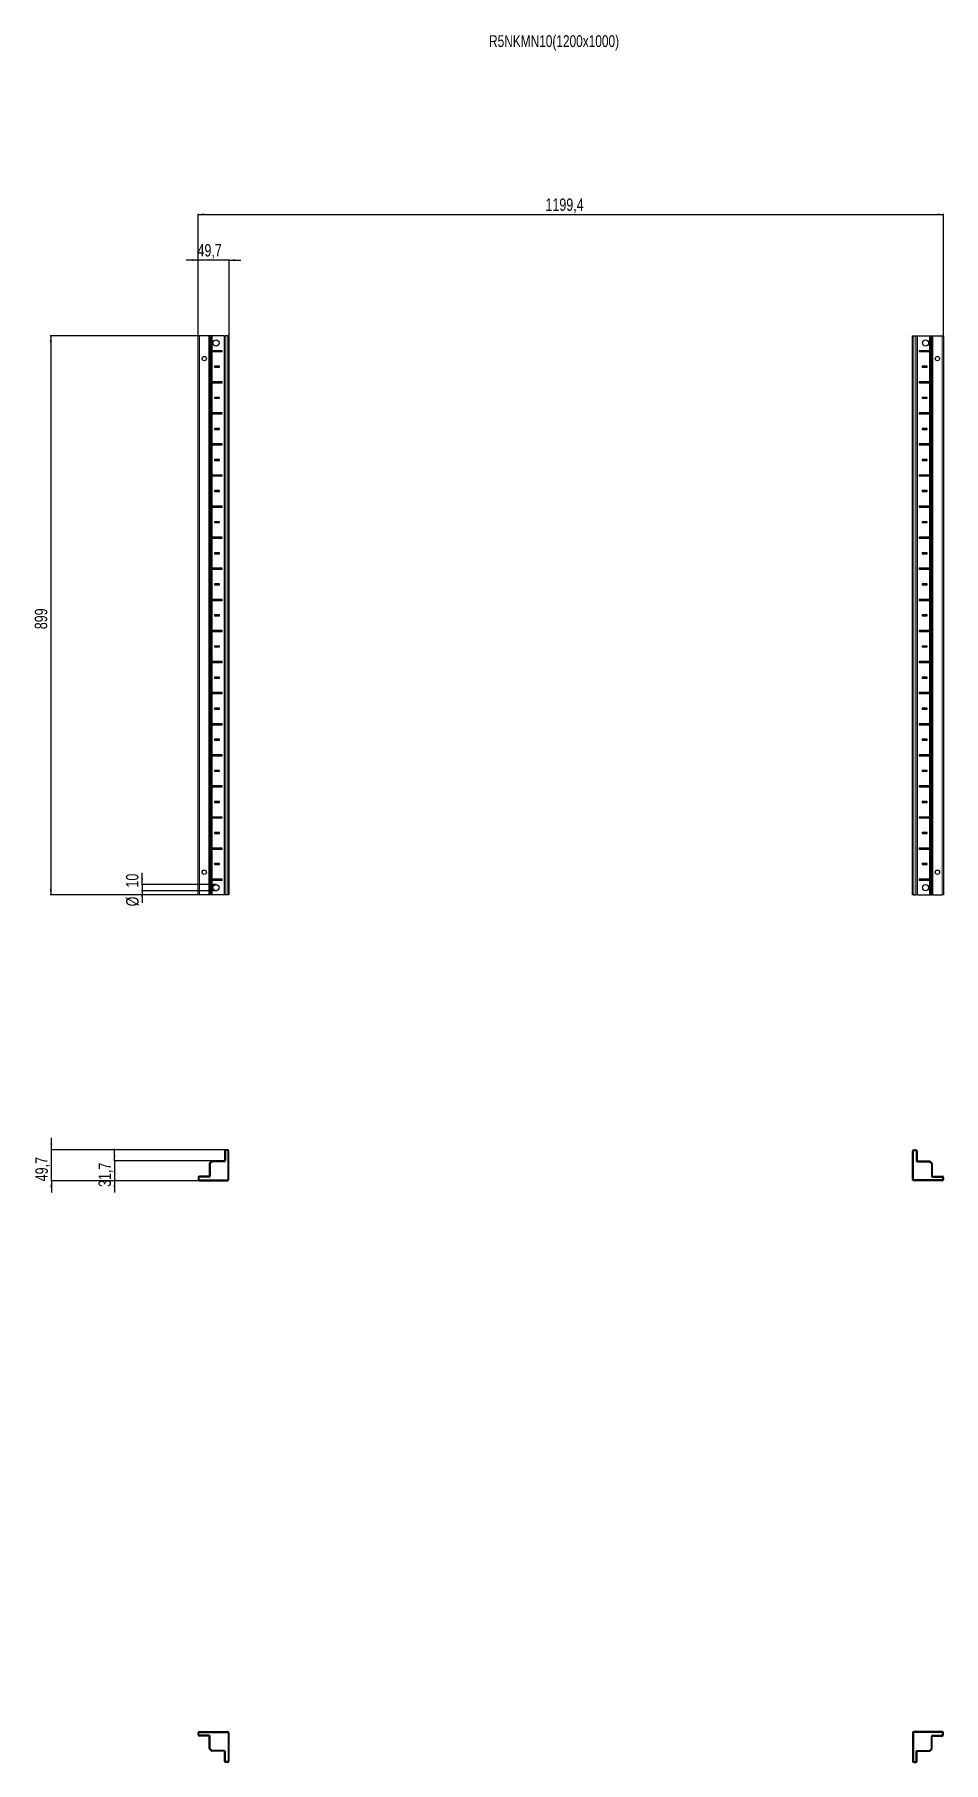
# Model space of a CAD drawing. Header units: millimetres. Extents: x -199 to 4567, y -2247 to 1507.
# Drawn here: x -199 to 1263, y -2247 to 532 of the extents above; entities that cross this region are included whole.
import ezdxf

# ---------------------------------------------------------------- set-up
doc = ezdxf.new("R2010")
doc.units = ezdxf.units.MM
doc.layers.add('FORMAT', color=7, linetype='Continuous')
doc.styles.add('SLDTEXTSTYLE0', font='TXT', dxfattribs={"width": 0.75})
doc.dimstyles.new('SLDDIMSTYLE0', dxfattribs={"dimtxt": 20, "dimasz": 10, "dimexe": 0, "dimexo": 0.0625, "dimgap": 5, "dimtad": 2, "dimdec": 1, "dimrnd": 1e-09, "dimzin": 12, "dimdsep": 46, "dimtxsty": 'SLDTEXTSTYLE0', "dimsah": 1, "dimcen": 0.09, "dimadec": 0, "dimazin": 3, "dimtfac": 1, "dimtofl": 0, "dimtmove": 0, "dimatfit": 3, "dimfxl": 0, "dimfrac": 2, "dimtolj": 1, "dimtzin": 12, "dimarcsym": 0})
doc.dimstyles.new('SLDDIMSTYLE1', dxfattribs={"dimtxt": 20, "dimasz": 10, "dimexe": 0, "dimexo": 0.0625, "dimgap": 5, "dimtad": 2, "dimdec": 1, "dimrnd": 1e-09, "dimzin": 12, "dimdsep": 46, "dimtxsty": 'SLDTEXTSTYLE0', "dimsah": 1, "dimcen": 0.09, "dimadec": 0, "dimazin": 3, "dimtfac": 1, "dimtmove": 0, "dimatfit": 0, "dimfxl": 0, "dimfrac": 2, "dimtolj": 1, "dimtzin": 12, "dimarcsym": 0})

# ---------------------------------------------------------------- blocks, each defined once
blk = doc.blocks.new('_D')
at = {"layer": 'FORMAT'}
for p, q in [((86.4, 47.2), (-174.2, 47.2)), ((-173.2, 47.2), (-173.2, -851.8)), ((86.4, -851.8), (-174.2, -851.8))]:
    blk.add_line(p, q, dxfattribs=at)
for points in [[(-173.2, 47.2), (-174.7, 37.2), (-171.6, 37.2)], [(-173.2, -851.8), (-171.6, -841.8), (-174.7, -841.8)]]:
    blk.add_solid(points, dxfattribs=at)
at = {"layer": 'FORMAT', "insert": (-198.9, -424.5), "char_height": 20, "attachment_point": 1, "rotation": 90, "style": 'SLDTEXTSTYLE0'}
blk.add_mtext('899', dxfattribs=at)
blk = doc.blocks.new('_D_1')
at = {"layer": 'FORMAT'}
for p, q in [((64, 47.2), (64, 243.6)), ((64, 242.6), (1263.4, 242.6)), ((1263.4, 47.2), (1263.4, 243.6))]:
    blk.add_line(p, q, dxfattribs=at)
for points in [[(64, 242.6), (74, 241.1), (74, 244.2)], [(1263.4, 242.6), (1253.4, 244.2), (1253.4, 241.1)]]:
    blk.add_solid(points, dxfattribs=at)
at = {"layer": 'FORMAT', "insert": (623, 268.4), "char_height": 20, "attachment_point": 1, "style": 'SLDTEXTSTYLE0'}
blk.add_mtext('1199,4', dxfattribs=at)
blk = doc.blocks.new('_D_2')
at = {"layer": 'FORMAT'}
for p, q in [((64, 169.2), (44.7, 169.2)), ((64, 47.2), (64, 170.2)), ((113.7, 169.2), (64, 169.2)), ((113.7, 47.2), (113.7, 170.2)), ((113.7, 169.2), (132.9, 169.2))]:
    blk.add_line(p, q, dxfattribs=at)
for points in [[(64, 169.2), (54, 170.7), (54, 167.7)], [(113.7, 169.2), (123.7, 167.7), (123.7, 170.7)]]:
    blk.add_solid(points, dxfattribs=at)
at = {"layer": 'FORMAT', "insert": (63, 195), "char_height": 20, "attachment_point": 1, "style": 'SLDTEXTSTYLE0'}
blk.add_mtext('49,7', dxfattribs=at)
blk = doc.blocks.new('_D_3')
at = {"layer": 'FORMAT'}
for p, q in [((-26, -835.3), (-26, -816.1)), ((92.8, -835.3), (-27, -835.3)), ((92.8, -845.3), (-27, -845.3)), ((-26, -835.3), (-26, -845.3)), ((-26, -845.3), (-26, -864.5))]:
    blk.add_line(p, q, dxfattribs=at)
for points in [[(-26, -835.3), (-24.5, -825.3), (-27.6, -825.3)], [(-26, -845.3), (-27.6, -855.3), (-24.5, -855.3)]]:
    blk.add_solid(points, dxfattribs=at)
at = {"layer": 'FORMAT', "char_height": 20, "attachment_point": 1, "rotation": 90, "style": 'SLDTEXTSTYLE0'}
for s, insert in [('10', (-52.1, -840)), ('%%c', (-51.8, -870.2))]:
    blk.add_mtext(s, dxfattribs=dict(at, insert=insert))
blk = doc.blocks.new('_D_5')
at = {"layer": 'FORMAT'}
for p, q in [((-172.2, -1261.8), (-172.2, -1242.5)), ((108.5, -1261.8), (-173.2, -1261.8)), ((-172.2, -1311.5), (-172.2, -1261.8)), ((66, -1311.5), (-173.2, -1311.5)), ((-172.2, -1311.5), (-172.2, -1330.7))]:
    blk.add_line(p, q, dxfattribs=at)
for points in [[(-172.2, -1261.8), (-170.6, -1251.8), (-173.7, -1251.8)], [(-172.2, -1311.5), (-173.7, -1321.5), (-170.6, -1321.5)]]:
    blk.add_solid(points, dxfattribs=at)
at = {"layer": 'FORMAT', "insert": (-197.9, -1312.5), "char_height": 20, "attachment_point": 1, "rotation": 90, "style": 'SLDTEXTSTYLE0'}
blk.add_mtext('49,7', dxfattribs=at)
blk = doc.blocks.new('_D_6')
at = {"layer": 'FORMAT'}
for p, q in [((-70.5, -1279.8), (-70.5, -1260.5)), ((86.4, -1279.8), (-71.5, -1279.8)), ((-70.5, -1279.8), (-70.5, -1311.5)), ((66, -1311.5), (-71.5, -1311.5)), ((-70.5, -1311.5), (-70.5, -1330.7))]:
    blk.add_line(p, q, dxfattribs=at)
for points in [[(-70.5, -1279.8), (-69, -1269.8), (-72.1, -1269.8)], [(-70.5, -1311.5), (-72.1, -1321.5), (-69, -1321.5)]]:
    blk.add_solid(points, dxfattribs=at)
at = {"layer": 'FORMAT', "insert": (-96.3, -1321.5), "char_height": 20, "attachment_point": 1, "rotation": 90, "style": 'SLDTEXTSTYLE0'}
blk.add_mtext('31,7', dxfattribs=at)

msp = doc.modelspace()

# ---------------------------------------------------------------- linework, layer by layer
at = {"color": 7, "linetype": 'Continuous', "lineweight": 25}
for p, q in [((63.98, -851.79), (63.98, 47.21)), ((63.98, 47.21), (65.98, 47.21)), ((81.33, 47.21), (65.98, 47.21)), ((81.33, 47.21), (81.98, 47.21)), ((81.98, -851.79), (81.98, 47.21)), ((81.98, 47.21), (82.56, 47.21)), ((83.77, 47.21), (82.56, 47.21)), ((83.77, -851.79), (83.77, 47.21)), ((83.8, 47.21), (83.77, 47.21)), ((83.8, -851.79), (83.8, 47.21)), ((85.01, 47.21), (83.8, 47.21)), ((85.01, 47.21), (86.42, 47.21)), ((105.83, 47.21), (86.42, 47.21)), ((105.83, 47.21), (106.48, 47.21)), ((106.48, -851.79), (106.48, 47.21)), ((106.48, 47.21), (108.48, 47.21)), ((111.68, 47.21), (108.48, 47.21)), ((111.68, 47.21), (113.68, 47.21)), ((113.68, 47.21), (113.68, -851.79)), ((1213.68, -851.79), (1213.68, 47.21)), ((1213.68, 47.21), (1215.68, 47.21)), ((1215.68, 47.21), (1218.88, 47.21)), ((1218.88, 47.21), (1220.88, 47.21)), ((1220.88, 47.21), (1220.88, -851.79)), ((1220.88, 47.21), (1221.53, 47.21)), ((1221.53, 47.21), (1240.93, 47.21)), ((1240.93, 47.21), (1242.34, 47.21)), ((1242.34, 47.21), (1243.55, 47.21)), ((1243.55, 47.21), (1243.55, -851.79)), ((1243.55, 47.21), (1243.58, 47.21)), ((1243.58, 47.21), (1243.58, -851.79)), ((1243.58, 47.21), (1244.79, 47.21)), ((1244.79, 47.21), (1245.38, 47.21)), ((1245.38, 47.21), (1245.38, -851.79)), ((1245.38, 47.21), (1246.03, 47.21)), ((1246.03, 47.21), (1261.38, 47.21)), ((1261.38, 47.21), (1263.38, 47.21)), ((1263.38, 47.21), (1263.38, -851.79)), ((85.93, 23.35), (85.93, 22.06)), ((86.58, 22.71), (85.93, 23.35)), ((86.58, 22.71), (85.93, 22.06)), ((102.83, 23.46), (86.42, 23.46)), ((86.42, 21.96), (102.83, 21.96)), ((102.08, 22.71), (86.58, 22.71)), ((102.08, 22.71), (102.83, 23.46)), ((102.08, 22.71), (102.83, 21.96)), ((102.83, 21.96), (102.83, 23.46)), ((1225.28, 22.71), (1224.53, 23.46)), ((1240.93, 23.46), (1224.53, 23.46)), ((1224.53, 23.46), (1224.53, 21.96)), ((1225.28, 22.71), (1224.53, 21.96)), ((1224.53, 21.96), (1240.93, 21.96)), ((1225.28, 22.71), (1240.78, 22.71)), ((1240.78, 22.71), (1241.42, 23.35)), ((1240.78, 22.71), (1241.42, 22.06)), ((1241.42, 22.06), (1241.42, 23.35)), ((85.93, -26.65), (85.93, -27.94)), ((86.58, -27.29), (85.93, -26.65)), ((86.58, -27.29), (85.93, -27.94)), ((102.83, -26.54), (86.42, -26.54)), ((102.08, -27.29), (86.58, -27.29)), ((98.33, -1.54), (90.33, -1.54)), ((90.33, -1.54), (90.33, -3.04)), ((91.08, -2.29), (90.33, -1.54)), ((91.08, -2.29), (90.33, -3.04)), ((90.33, -3.04), (98.33, -3.04)), ((97.58, -2.29), (91.08, -2.29)), ((97.58, -2.29), (98.33, -1.54)), ((97.58, -2.29), (98.33, -3.04)), ((98.33, -3.04), (98.33, -1.54)), ((102.08, -27.29), (102.83, -26.54)), ((102.08, -27.29), (102.83, -28.04)), ((102.83, -28.04), (102.83, -26.54)), ((1225.28, -27.29), (1224.53, -26.54)), ((1240.93, -26.54), (1224.53, -26.54)), ((1224.53, -26.54), (1224.53, -28.04)), ((1225.28, -27.29), (1224.53, -28.04)), ((1225.28, -27.29), (1240.78, -27.29)), ((1229.78, -2.29), (1229.03, -1.54)), ((1229.03, -1.54), (1229.03, -3.04)), ((1237.03, -1.54), (1229.03, -1.54)), ((1229.78, -2.29), (1229.03, -3.04)), ((1229.03, -3.04), (1237.03, -3.04)), ((1229.78, -2.29), (1236.28, -2.29)), ((1236.28, -2.29), (1237.03, -1.54)), ((1236.28, -2.29), (1237.03, -3.04)), ((1237.03, -3.04), (1237.03, -1.54)), ((1240.78, -27.29), (1241.42, -26.65)), ((1240.78, -27.29), (1241.42, -27.94)), ((1241.42, -27.94), (1241.42, -26.65)), ((86.42, -28.04), (102.83, -28.04)), ((98.33, -51.54), (90.33, -51.54)), ((90.33, -51.54), (90.33, -53.04)), ((91.08, -52.29), (90.33, -51.54)), ((91.08, -52.29), (90.33, -53.04)), ((90.33, -53.04), (98.33, -53.04)), ((97.58, -52.29), (91.08, -52.29)), ((97.58, -52.29), (98.33, -51.54)), ((97.58, -52.29), (98.33, -53.04)), ((98.33, -53.04), (98.33, -51.54)), ((1224.53, -28.04), (1240.93, -28.04)), ((1229.78, -52.29), (1229.03, -51.54)), ((1237.03, -51.54), (1229.03, -51.54)), ((1229.03, -51.54), (1229.03, -53.04)), ((1229.78, -52.29), (1229.03, -53.04)), ((1229.03, -53.04), (1237.03, -53.04)), ((1229.78, -52.29), (1236.28, -52.29)), ((1236.28, -52.29), (1237.03, -51.54)), ((1236.28, -52.29), (1237.03, -53.04)), ((1237.03, -53.04), (1237.03, -51.54)), ((85.93, -76.65), (85.93, -77.94)), ((86.58, -77.29), (85.93, -76.65)), ((86.58, -77.29), (85.93, -77.94)), ((102.83, -76.54), (86.42, -76.54)), ((86.42, -78.04), (102.83, -78.04)), ((102.08, -77.29), (86.58, -77.29)), ((102.08, -77.29), (102.83, -76.54)), ((102.08, -77.29), (102.83, -78.04)), ((102.83, -78.04), (102.83, -76.54)), ((1225.28, -77.29), (1224.53, -76.54)), ((1240.93, -76.54), (1224.53, -76.54)), ((1224.53, -76.54), (1224.53, -78.04)), ((1225.28, -77.29), (1224.53, -78.04)), ((1224.53, -78.04), (1240.93, -78.04)), ((1225.28, -77.29), (1240.78, -77.29)), ((1240.78, -77.29), (1241.42, -76.65)), ((1240.78, -77.29), (1241.42, -77.94)), ((1241.42, -77.94), (1241.42, -76.65)), ((98.33, -101.54), (90.33, -101.54)), ((90.33, -101.54), (90.33, -103.04)), ((91.08, -102.29), (90.33, -101.54)), ((91.08, -102.29), (90.33, -103.04)), ((90.33, -103.04), (98.33, -103.04)), ((97.58, -102.29), (91.08, -102.29)), ((97.58, -102.29), (98.33, -101.54)), ((97.58, -102.29), (98.33, -103.04)), ((98.33, -103.04), (98.33, -101.54)), ((1229.78, -102.29), (1229.03, -101.54)), ((1237.03, -101.54), (1229.03, -101.54)), ((1229.03, -101.54), (1229.03, -103.04)), ((1229.78, -102.29), (1229.03, -103.04)), ((1229.03, -103.04), (1237.03, -103.04)), ((1229.78, -102.29), (1236.28, -102.29)), ((1236.28, -102.29), (1237.03, -101.54)), ((1236.28, -102.29), (1237.03, -103.04)), ((1237.03, -103.04), (1237.03, -101.54)), ((85.93, -126.65), (85.93, -127.94)), ((86.58, -127.29), (85.93, -126.65)), ((86.58, -127.29), (85.93, -127.94)), ((102.83, -126.54), (86.42, -126.54)), ((86.42, -128.04), (102.83, -128.04)), ((102.08, -127.29), (86.58, -127.29)), ((102.08, -127.29), (102.83, -126.54)), ((102.08, -127.29), (102.83, -128.04)), ((102.83, -128.04), (102.83, -126.54)), ((1225.28, -127.29), (1224.53, -126.54)), ((1240.93, -126.54), (1224.53, -126.54)), ((1224.53, -126.54), (1224.53, -128.04)), ((1225.28, -127.29), (1224.53, -128.04)), ((1224.53, -128.04), (1240.93, -128.04)), ((1225.28, -127.29), (1240.78, -127.29)), ((1240.78, -127.29), (1241.42, -126.65)), ((1240.78, -127.29), (1241.42, -127.94)), ((1241.42, -127.94), (1241.42, -126.65)), ((98.33, -151.54), (90.33, -151.54)), ((90.33, -151.54), (90.33, -153.04)), ((91.08, -152.29), (90.33, -151.54)), ((91.08, -152.29), (90.33, -153.04)), ((90.33, -153.04), (98.33, -153.04)), ((97.58, -152.29), (91.08, -152.29)), ((97.58, -152.29), (98.33, -151.54)), ((97.58, -152.29), (98.33, -153.04)), ((98.33, -153.04), (98.33, -151.54)), ((1229.78, -152.29), (1229.03, -151.54)), ((1237.03, -151.54), (1229.03, -151.54)), ((1229.03, -151.54), (1229.03, -153.04)), ((1229.78, -152.29), (1229.03, -153.04)), ((1229.03, -153.04), (1237.03, -153.04)), ((1229.78, -152.29), (1236.28, -152.29)), ((1236.28, -152.29), (1237.03, -151.54)), ((1236.28, -152.29), (1237.03, -153.04)), ((1237.03, -153.04), (1237.03, -151.54)), ((85.93, -176.65), (85.93, -177.94)), ((86.58, -177.29), (85.93, -176.65)), ((86.58, -177.29), (85.93, -177.94)), ((102.83, -176.54), (86.42, -176.54)), ((86.42, -178.04), (102.83, -178.04)), ((102.08, -177.29), (86.58, -177.29)), ((102.08, -177.29), (102.83, -176.54)), ((102.08, -177.29), (102.83, -178.04)), ((102.83, -178.04), (102.83, -176.54)), ((1225.28, -177.29), (1224.53, -176.54)), ((1240.93, -176.54), (1224.53, -176.54)), ((1224.53, -176.54), (1224.53, -178.04)), ((1225.28, -177.29), (1224.53, -178.04)), ((1224.53, -178.04), (1240.93, -178.04)), ((1225.28, -177.29), (1240.78, -177.29)), ((1240.78, -177.29), (1241.42, -176.65)), ((1240.78, -177.29), (1241.42, -177.94)), ((1241.42, -177.94), (1241.42, -176.65)), ((98.33, -201.54), (90.33, -201.54)), ((90.33, -201.54), (90.33, -203.04)), ((91.08, -202.29), (90.33, -201.54)), ((91.08, -202.29), (90.33, -203.04)), ((90.33, -203.04), (98.33, -203.04)), ((97.58, -202.29), (91.08, -202.29)), ((97.58, -202.29), (98.33, -201.54)), ((97.58, -202.29), (98.33, -203.04)), ((98.33, -203.04), (98.33, -201.54)), ((1237.03, -201.54), (1229.03, -201.54)), ((1229.03, -201.54), (1229.03, -203.04)), ((1229.78, -202.29), (1229.03, -201.54)), ((1229.78, -202.29), (1229.03, -203.04)), ((1229.03, -203.04), (1237.03, -203.04)), ((1229.78, -202.29), (1236.28, -202.29)), ((1236.28, -202.29), (1237.03, -201.54)), ((1236.28, -202.29), (1237.03, -203.04)), ((1237.03, -203.04), (1237.03, -201.54)), ((85.93, -226.65), (85.93, -227.94)), ((86.58, -227.29), (85.93, -226.65)), ((86.58, -227.29), (85.93, -227.94)), ((102.83, -226.54), (86.42, -226.54)), ((86.42, -228.04), (102.83, -228.04)), ((102.08, -227.29), (86.58, -227.29)), ((102.08, -227.29), (102.83, -226.54)), ((102.08, -227.29), (102.83, -228.04)), ((102.83, -228.04), (102.83, -226.54)), ((1240.93, -226.54), (1224.53, -226.54)), ((1224.53, -226.54), (1224.53, -228.04)), ((1225.28, -227.29), (1224.53, -226.54)), ((1225.28, -227.29), (1224.53, -228.04)), ((1224.53, -228.04), (1240.93, -228.04)), ((1225.28, -227.29), (1240.78, -227.29)), ((1240.78, -227.29), (1241.42, -226.65)), ((1240.78, -227.29), (1241.42, -227.94)), ((1241.42, -227.94), (1241.42, -226.65)), ((85.93, -276.65), (85.93, -277.94)), ((86.58, -277.29), (85.93, -276.65)), ((86.58, -277.29), (85.93, -277.94)), ((102.83, -276.54), (86.42, -276.54)), ((102.08, -277.29), (86.58, -277.29)), ((98.33, -251.54), (90.33, -251.54)), ((90.33, -251.54), (90.33, -253.04)), ((91.08, -252.29), (90.33, -251.54)), ((91.08, -252.29), (90.33, -253.04)), ((90.33, -253.04), (98.33, -253.04)), ((97.58, -252.29), (91.08, -252.29)), ((97.58, -252.29), (98.33, -251.54)), ((97.58, -252.29), (98.33, -253.04)), ((98.33, -253.04), (98.33, -251.54)), ((102.08, -277.29), (102.83, -276.54)), ((102.08, -277.29), (102.83, -278.04)), ((102.83, -278.04), (102.83, -276.54)), ((1240.93, -276.54), (1224.53, -276.54)), ((1224.53, -276.54), (1224.53, -278.04)), ((1225.28, -277.29), (1224.53, -276.54)), ((1225.28, -277.29), (1224.53, -278.04)), ((1225.28, -277.29), (1240.78, -277.29)), ((1237.03, -251.54), (1229.03, -251.54)), ((1229.03, -251.54), (1229.03, -253.04)), ((1229.78, -252.29), (1229.03, -251.54)), ((1229.78, -252.29), (1229.03, -253.04)), ((1229.03, -253.04), (1237.03, -253.04)), ((1229.78, -252.29), (1236.28, -252.29)), ((1236.28, -252.29), (1237.03, -251.54)), ((1236.28, -252.29), (1237.03, -253.04)), ((1237.03, -253.04), (1237.03, -251.54)), ((1240.78, -277.29), (1241.42, -276.65)), ((1240.78, -277.29), (1241.42, -277.94)), ((1241.42, -277.94), (1241.42, -276.65)), ((86.42, -278.04), (102.83, -278.04)), ((98.33, -301.54), (90.33, -301.54)), ((90.33, -301.54), (90.33, -303.04)), ((91.08, -302.29), (90.33, -301.54)), ((91.08, -302.29), (90.33, -303.04)), ((90.33, -303.04), (98.33, -303.04)), ((97.58, -302.29), (91.08, -302.29)), ((97.58, -302.29), (98.33, -301.54)), ((97.58, -302.29), (98.33, -303.04)), ((98.33, -303.04), (98.33, -301.54)), ((1224.53, -278.04), (1240.93, -278.04)), ((1237.03, -301.54), (1229.03, -301.54)), ((1229.03, -301.54), (1229.03, -303.04)), ((1229.78, -302.29), (1229.03, -301.54)), ((1229.78, -302.29), (1229.03, -303.04)), ((1229.03, -303.04), (1237.03, -303.04)), ((1229.78, -302.29), (1236.28, -302.29)), ((1236.28, -302.29), (1237.03, -301.54)), ((1236.28, -302.29), (1237.03, -303.04)), ((1237.03, -303.04), (1237.03, -301.54)), ((85.93, -326.65), (85.93, -327.94)), ((86.58, -327.29), (85.93, -326.65)), ((86.58, -327.29), (85.93, -327.94)), ((102.83, -326.54), (86.42, -326.54)), ((86.42, -328.04), (102.83, -328.04)), ((102.08, -327.29), (86.58, -327.29)), ((102.08, -327.29), (102.83, -326.54)), ((102.08, -327.29), (102.83, -328.04)), ((102.83, -328.04), (102.83, -326.54)), ((1240.93, -326.54), (1224.53, -326.54)), ((1224.53, -326.54), (1224.53, -328.04)), ((1225.28, -327.29), (1224.53, -326.54)), ((1225.28, -327.29), (1224.53, -328.04)), ((1224.53, -328.04), (1240.93, -328.04)), ((1225.28, -327.29), (1240.78, -327.29)), ((1240.78, -327.29), (1241.42, -326.65)), ((1240.78, -327.29), (1241.42, -327.94)), ((1241.42, -327.94), (1241.42, -326.65)), ((98.33, -351.54), (90.33, -351.54)), ((90.33, -351.54), (90.33, -353.04)), ((91.08, -352.29), (90.33, -351.54)), ((91.08, -352.29), (90.33, -353.04)), ((90.33, -353.04), (98.33, -353.04)), ((97.58, -352.29), (91.08, -352.29)), ((97.58, -352.29), (98.33, -351.54)), ((97.58, -352.29), (98.33, -353.04)), ((98.33, -353.04), (98.33, -351.54)), ((1237.03, -351.54), (1229.03, -351.54)), ((1229.03, -351.54), (1229.03, -353.04)), ((1229.78, -352.29), (1229.03, -351.54)), ((1229.78, -352.29), (1229.03, -353.04)), ((1229.03, -353.04), (1237.03, -353.04)), ((1229.78, -352.29), (1236.28, -352.29)), ((1236.28, -352.29), (1237.03, -351.54)), ((1236.28, -352.29), (1237.03, -353.04)), ((1237.03, -353.04), (1237.03, -351.54)), ((85.93, -376.65), (85.93, -377.94)), ((86.58, -377.29), (85.93, -376.65)), ((86.58, -377.29), (85.93, -377.94)), ((102.83, -376.54), (86.42, -376.54)), ((86.42, -378.04), (102.83, -378.04)), ((102.08, -377.29), (86.58, -377.29)), ((102.08, -377.29), (102.83, -376.54)), ((102.08, -377.29), (102.83, -378.04)), ((102.83, -378.04), (102.83, -376.54)), ((1240.93, -376.54), (1224.53, -376.54)), ((1224.53, -376.54), (1224.53, -378.04)), ((1225.28, -377.29), (1224.53, -376.54)), ((1225.28, -377.29), (1224.53, -378.04)), ((1224.53, -378.04), (1240.93, -378.04)), ((1225.28, -377.29), (1240.78, -377.29)), ((1240.78, -377.29), (1241.42, -376.65)), ((1240.78, -377.29), (1241.42, -377.94)), ((1241.42, -377.94), (1241.42, -376.65)), ((98.33, -401.54), (90.33, -401.54)), ((90.33, -401.54), (90.33, -403.04)), ((91.08, -402.29), (90.33, -401.54)), ((91.08, -402.29), (90.33, -403.04)), ((90.33, -403.04), (98.33, -403.04)), ((97.58, -402.29), (91.08, -402.29)), ((97.58, -402.29), (98.33, -401.54)), ((97.58, -402.29), (98.33, -403.04)), ((98.33, -403.04), (98.33, -401.54)), ((1237.03, -401.54), (1229.03, -401.54)), ((1229.03, -401.54), (1229.03, -403.04)), ((1229.78, -402.29), (1229.03, -401.54)), ((1229.78, -402.29), (1229.03, -403.04)), ((1229.03, -403.04), (1237.03, -403.04)), ((1229.78, -402.29), (1236.28, -402.29)), ((1236.28, -402.29), (1237.03, -401.54)), ((1236.28, -402.29), (1237.03, -403.04)), ((1237.03, -403.04), (1237.03, -401.54)), ((85.93, -426.65), (85.93, -427.94)), ((86.58, -427.29), (85.93, -426.65)), ((86.58, -427.29), (85.93, -427.94)), ((102.83, -426.54), (86.42, -426.54)), ((86.42, -428.04), (102.83, -428.04)), ((102.08, -427.29), (86.58, -427.29)), ((102.08, -427.29), (102.83, -426.54)), ((102.08, -427.29), (102.83, -428.04)), ((102.83, -428.04), (102.83, -426.54)), ((1240.93, -426.54), (1224.53, -426.54)), ((1224.53, -426.54), (1224.53, -428.04)), ((1225.28, -427.29), (1224.53, -426.54)), ((1225.28, -427.29), (1224.53, -428.04)), ((1224.53, -428.04), (1240.93, -428.04)), ((1225.28, -427.29), (1240.78, -427.29)), ((1240.78, -427.29), (1241.42, -426.65)), ((1240.78, -427.29), (1241.42, -427.94)), ((1241.42, -427.94), (1241.42, -426.65)), ((98.33, -451.54), (90.33, -451.54)), ((90.33, -451.54), (90.33, -453.04)), ((91.08, -452.29), (90.33, -451.54)), ((91.08, -452.29), (90.33, -453.04)), ((90.33, -453.04), (98.33, -453.04)), ((97.58, -452.29), (91.08, -452.29)), ((97.58, -452.29), (98.33, -451.54)), ((97.58, -452.29), (98.33, -453.04)), ((98.33, -453.04), (98.33, -451.54)), ((1237.03, -451.54), (1229.03, -451.54)), ((1229.03, -451.54), (1229.03, -453.04)), ((1229.78, -452.29), (1229.03, -451.54)), ((1229.78, -452.29), (1229.03, -453.04)), ((1229.03, -453.04), (1237.03, -453.04)), ((1229.78, -452.29), (1236.28, -452.29)), ((1236.28, -452.29), (1237.03, -451.54)), ((1236.28, -452.29), (1237.03, -453.04)), ((1237.03, -453.04), (1237.03, -451.54)), ((85.93, -476.65), (85.93, -477.94)), ((86.58, -477.29), (85.93, -476.65)), ((86.58, -477.29), (85.93, -477.94)), ((102.83, -476.54), (86.42, -476.54)), ((86.42, -478.04), (102.83, -478.04)), ((102.08, -477.29), (86.58, -477.29)), ((102.08, -477.29), (102.83, -476.54)), ((102.08, -477.29), (102.83, -478.04)), ((102.83, -478.04), (102.83, -476.54)), ((1240.93, -476.54), (1224.53, -476.54)), ((1224.53, -476.54), (1224.53, -478.04)), ((1225.28, -477.29), (1224.53, -476.54)), ((1225.28, -477.29), (1224.53, -478.04)), ((1224.53, -478.04), (1240.93, -478.04)), ((1225.28, -477.29), (1240.78, -477.29)), ((1240.78, -477.29), (1241.42, -476.65)), ((1240.78, -477.29), (1241.42, -477.94)), ((1241.42, -477.94), (1241.42, -476.65)), ((85.93, -526.65), (85.93, -527.94)), ((86.58, -527.29), (85.93, -526.65)), ((86.58, -527.29), (85.93, -527.94)), ((102.83, -526.54), (86.42, -526.54)), ((102.08, -527.29), (86.58, -527.29)), ((98.33, -501.54), (90.33, -501.54)), ((90.33, -501.54), (90.33, -503.04)), ((91.08, -502.29), (90.33, -501.54)), ((91.08, -502.29), (90.33, -503.04)), ((90.33, -503.04), (98.33, -503.04)), ((97.58, -502.29), (91.08, -502.29)), ((97.58, -502.29), (98.33, -501.54)), ((97.58, -502.29), (98.33, -503.04)), ((98.33, -503.04), (98.33, -501.54)), ((102.08, -527.29), (102.83, -526.54)), ((102.08, -527.29), (102.83, -528.04)), ((102.83, -528.04), (102.83, -526.54)), ((1240.93, -526.54), (1224.53, -526.54)), ((1224.53, -526.54), (1224.53, -528.04)), ((1225.28, -527.29), (1224.53, -526.54)), ((1225.28, -527.29), (1224.53, -528.04)), ((1225.28, -527.29), (1240.78, -527.29)), ((1237.03, -501.54), (1229.03, -501.54)), ((1229.03, -501.54), (1229.03, -503.04)), ((1229.78, -502.29), (1229.03, -501.54)), ((1229.78, -502.29), (1229.03, -503.04)), ((1229.03, -503.04), (1237.03, -503.04)), ((1229.78, -502.29), (1236.28, -502.29)), ((1236.28, -502.29), (1237.03, -501.54)), ((1236.28, -502.29), (1237.03, -503.04)), ((1237.03, -503.04), (1237.03, -501.54)), ((1240.78, -527.29), (1241.42, -526.65)), ((1240.78, -527.29), (1241.42, -527.94)), ((1241.42, -527.94), (1241.42, -526.65)), ((86.42, -528.04), (102.83, -528.04)), ((98.33, -551.54), (90.33, -551.54)), ((90.33, -551.54), (90.33, -553.04)), ((91.08, -552.29), (90.33, -551.54)), ((91.08, -552.29), (90.33, -553.04)), ((90.33, -553.04), (98.33, -553.04)), ((97.58, -552.29), (91.08, -552.29)), ((97.58, -552.29), (98.33, -551.54)), ((97.58, -552.29), (98.33, -553.04)), ((98.33, -553.04), (98.33, -551.54)), ((1224.53, -528.04), (1240.93, -528.04)), ((1237.03, -551.54), (1229.03, -551.54)), ((1229.03, -551.54), (1229.03, -553.04)), ((1229.78, -552.29), (1229.03, -551.54)), ((1229.78, -552.29), (1229.03, -553.04)), ((1229.03, -553.04), (1237.03, -553.04)), ((1229.78, -552.29), (1236.28, -552.29)), ((1236.28, -552.29), (1237.03, -551.54)), ((1236.28, -552.29), (1237.03, -553.04)), ((1237.03, -553.04), (1237.03, -551.54)), ((85.93, -576.65), (85.93, -577.94)), ((86.58, -577.29), (85.93, -576.65)), ((86.58, -577.29), (85.93, -577.94)), ((102.83, -576.54), (86.42, -576.54)), ((86.42, -578.04), (102.83, -578.04)), ((102.08, -577.29), (86.58, -577.29)), ((102.08, -577.29), (102.83, -576.54)), ((102.08, -577.29), (102.83, -578.04)), ((102.83, -578.04), (102.83, -576.54)), ((1240.93, -576.54), (1224.53, -576.54)), ((1224.53, -576.54), (1224.53, -578.04)), ((1225.28, -577.29), (1224.53, -576.54)), ((1225.28, -577.29), (1224.53, -578.04)), ((1224.53, -578.04), (1240.93, -578.04)), ((1225.28, -577.29), (1240.78, -577.29)), ((1240.78, -577.29), (1241.42, -576.65)), ((1240.78, -577.29), (1241.42, -577.94)), ((1241.42, -577.94), (1241.42, -576.65)), ((98.33, -601.54), (90.33, -601.54)), ((90.33, -601.54), (90.33, -603.04)), ((91.08, -602.29), (90.33, -601.54)), ((91.08, -602.29), (90.33, -603.04)), ((90.33, -603.04), (98.33, -603.04)), ((97.58, -602.29), (91.08, -602.29)), ((97.58, -602.29), (98.33, -601.54)), ((97.58, -602.29), (98.33, -603.04)), ((98.33, -603.04), (98.33, -601.54)), ((1237.03, -601.54), (1229.03, -601.54)), ((1229.03, -601.54), (1229.03, -603.04)), ((1229.78, -602.29), (1229.03, -601.54)), ((1229.78, -602.29), (1229.03, -603.04)), ((1229.03, -603.04), (1237.03, -603.04)), ((1229.78, -602.29), (1236.28, -602.29)), ((1236.28, -602.29), (1237.03, -601.54)), ((1236.28, -602.29), (1237.03, -603.04)), ((1237.03, -603.04), (1237.03, -601.54)), ((86.58, -627.29), (85.93, -626.65)), ((85.93, -626.65), (85.93, -627.94)), ((86.58, -627.29), (85.93, -627.94)), ((102.83, -626.54), (86.42, -626.54)), ((86.42, -628.04), (102.83, -628.04)), ((102.08, -627.29), (86.58, -627.29)), ((102.08, -627.29), (102.83, -626.54)), ((102.08, -627.29), (102.83, -628.04)), ((102.83, -628.04), (102.83, -626.54)), ((1240.93, -626.54), (1224.53, -626.54)), ((1224.53, -626.54), (1224.53, -628.04)), ((1225.28, -627.29), (1224.53, -626.54)), ((1225.28, -627.29), (1224.53, -628.04)), ((1224.53, -628.04), (1240.93, -628.04)), ((1225.28, -627.29), (1240.78, -627.29)), ((1240.78, -627.29), (1241.42, -626.65)), ((1240.78, -627.29), (1241.42, -627.94)), ((1241.42, -627.94), (1241.42, -626.65)), ((98.33, -651.54), (90.33, -651.54)), ((90.33, -651.54), (90.33, -653.04)), ((91.08, -652.29), (90.33, -651.54)), ((91.08, -652.29), (90.33, -653.04)), ((90.33, -653.04), (98.33, -653.04)), ((97.58, -652.29), (91.08, -652.29)), ((97.58, -652.29), (98.33, -651.54)), ((97.58, -652.29), (98.33, -653.04)), ((98.33, -653.04), (98.33, -651.54)), ((1237.03, -651.54), (1229.03, -651.54)), ((1229.03, -651.54), (1229.03, -653.04)), ((1229.78, -652.29), (1229.03, -651.54)), ((1229.78, -652.29), (1229.03, -653.04)), ((1229.03, -653.04), (1237.03, -653.04)), ((1229.78, -652.29), (1236.28, -652.29)), ((1236.28, -652.29), (1237.03, -651.54)), ((1236.28, -652.29), (1237.03, -653.04)), ((1237.03, -653.04), (1237.03, -651.54)), ((85.93, -676.65), (85.93, -677.94)), ((86.58, -677.29), (85.93, -676.65)), ((86.58, -677.29), (85.93, -677.94)), ((102.83, -676.54), (86.42, -676.54)), ((86.42, -678.04), (102.83, -678.04)), ((102.08, -677.29), (86.58, -677.29)), ((102.08, -677.29), (102.83, -676.54)), ((102.08, -677.29), (102.83, -678.04)), ((102.83, -678.04), (102.83, -676.54)), ((1240.93, -676.54), (1224.53, -676.54)), ((1224.53, -676.54), (1224.53, -678.04)), ((1225.28, -677.29), (1224.53, -676.54)), ((1225.28, -677.29), (1224.53, -678.04)), ((1224.53, -678.04), (1240.93, -678.04)), ((1225.28, -677.29), (1240.78, -677.29)), ((1240.78, -677.29), (1241.42, -676.65)), ((1240.78, -677.29), (1241.42, -677.94)), ((1241.42, -677.94), (1241.42, -676.65)), ((91.08, -702.29), (90.33, -701.54)), ((90.33, -701.54), (90.33, -703.04)), ((98.33, -701.54), (90.33, -701.54)), ((91.08, -702.29), (90.33, -703.04)), ((90.33, -703.04), (98.33, -703.04)), ((97.58, -702.29), (91.08, -702.29)), ((97.58, -702.29), (98.33, -701.54)), ((97.58, -702.29), (98.33, -703.04)), ((98.33, -703.04), (98.33, -701.54)), ((1237.03, -701.54), (1229.03, -701.54)), ((1229.03, -701.54), (1229.03, -703.04)), ((1229.78, -702.29), (1229.03, -701.54)), ((1229.78, -702.29), (1229.03, -703.04)), ((1229.03, -703.04), (1237.03, -703.04)), ((1229.78, -702.29), (1236.28, -702.29)), ((1236.28, -702.29), (1237.03, -701.54)), ((1236.28, -702.29), (1237.03, -703.04)), ((1237.03, -703.04), (1237.03, -701.54)), ((85.93, -726.65), (85.93, -727.94)), ((86.58, -727.29), (85.93, -726.65)), ((86.58, -727.29), (85.93, -727.94)), ((102.83, -726.54), (86.42, -726.54)), ((86.42, -728.04), (102.83, -728.04)), ((102.08, -727.29), (86.58, -727.29)), ((102.08, -727.29), (102.83, -726.54)), ((102.08, -727.29), (102.83, -728.04)), ((102.83, -728.04), (102.83, -726.54)), ((1240.93, -726.54), (1224.53, -726.54)), ((1224.53, -726.54), (1224.53, -728.04)), ((1225.28, -727.29), (1224.53, -726.54)), ((1225.28, -727.29), (1224.53, -728.04)), ((1224.53, -728.04), (1240.93, -728.04)), ((1225.28, -727.29), (1240.78, -727.29)), ((1240.78, -727.29), (1241.42, -726.65)), ((1240.78, -727.29), (1241.42, -727.94)), ((1241.42, -727.94), (1241.42, -726.65)), ((85.93, -776.65), (85.93, -777.94)), ((86.58, -777.29), (85.93, -776.65)), ((86.58, -777.29), (85.93, -777.94)), ((102.83, -776.54), (86.42, -776.54)), ((86.42, -778.04), (102.83, -778.04)), ((102.08, -777.29), (86.58, -777.29)), ((98.33, -751.54), (90.33, -751.54)), ((90.33, -751.54), (90.33, -753.04)), ((91.08, -752.29), (90.33, -751.54)), ((91.08, -752.29), (90.33, -753.04)), ((90.33, -753.04), (98.33, -753.04)), ((97.58, -752.29), (91.08, -752.29)), ((97.58, -752.29), (98.33, -751.54)), ((97.58, -752.29), (98.33, -753.04)), ((98.33, -753.04), (98.33, -751.54)), ((102.08, -777.29), (102.83, -776.54)), ((102.08, -777.29), (102.83, -778.04)), ((102.83, -778.04), (102.83, -776.54)), ((1240.93, -776.54), (1224.53, -776.54)), ((1224.53, -776.54), (1224.53, -778.04)), ((1225.28, -777.29), (1224.53, -776.54)), ((1225.28, -777.29), (1224.53, -778.04)), ((1224.53, -778.04), (1240.93, -778.04)), ((1225.28, -777.29), (1240.78, -777.29)), ((1229.03, -751.54), (1229.03, -753.04)), ((1237.03, -751.54), (1229.03, -751.54)), ((1229.78, -752.29), (1229.03, -751.54)), ((1229.78, -752.29), (1229.03, -753.04)), ((1229.03, -753.04), (1237.03, -753.04)), ((1229.78, -752.29), (1236.28, -752.29)), ((1236.28, -752.29), (1237.03, -751.54)), ((1236.28, -752.29), (1237.03, -753.04)), ((1237.03, -753.04), (1237.03, -751.54)), ((1240.78, -777.29), (1241.42, -776.65)), ((1240.78, -777.29), (1241.42, -777.94)), ((1241.42, -777.94), (1241.42, -776.65)), ((98.33, -801.54), (90.33, -801.54)), ((90.33, -801.54), (90.33, -803.04)), ((91.08, -802.29), (90.33, -801.54)), ((91.08, -802.29), (90.33, -803.04)), ((90.33, -803.04), (98.33, -803.04)), ((97.58, -802.29), (91.08, -802.29)), ((97.58, -802.29), (98.33, -801.54)), ((97.58, -802.29), (98.33, -803.04)), ((98.33, -803.04), (98.33, -801.54)), ((1229.03, -801.54), (1229.03, -803.04)), ((1237.03, -801.54), (1229.03, -801.54)), ((1229.78, -802.29), (1229.03, -801.54)), ((1229.78, -802.29), (1229.03, -803.04)), ((1229.03, -803.04), (1237.03, -803.04)), ((1229.78, -802.29), (1236.28, -802.29)), ((1236.28, -802.29), (1237.03, -801.54)), ((1236.28, -802.29), (1237.03, -803.04)), ((1237.03, -803.04), (1237.03, -801.54)), ((85.93, -826.65), (85.93, -827.94)), ((86.58, -827.29), (85.93, -826.65)), ((86.58, -827.29), (85.93, -827.94)), ((102.83, -826.54), (86.42, -826.54)), ((86.42, -828.04), (102.83, -828.04)), ((102.08, -827.29), (86.58, -827.29)), ((102.08, -827.29), (102.83, -826.54)), ((102.08, -827.29), (102.83, -828.04)), ((102.83, -828.04), (102.83, -826.54)), ((1240.93, -826.54), (1224.53, -826.54)), ((1224.53, -826.54), (1224.53, -828.04)), ((1225.28, -827.29), (1224.53, -826.54)), ((1225.28, -827.29), (1224.53, -828.04)), ((1224.53, -828.04), (1240.93, -828.04)), ((1225.28, -827.29), (1240.78, -827.29)), ((1240.78, -827.29), (1241.42, -826.65)), ((1240.78, -827.29), (1241.42, -827.94)), ((1241.42, -827.94), (1241.42, -826.65)), ((65.98, -851.79), (63.98, -851.79)), ((81.33, -851.79), (65.98, -851.79)), ((81.98, -851.79), (81.33, -851.79)), ((82.56, -851.79), (81.98, -851.79)), ((83.77, -851.79), (82.56, -851.79)), ((83.8, -851.79), (83.77, -851.79)), ((85.01, -851.79), (83.8, -851.79)), ((86.42, -851.79), (85.01, -851.79)), ((105.83, -851.79), (86.42, -851.79)), ((106.48, -851.79), (105.83, -851.79)), ((108.48, -851.79), (106.48, -851.79)), ((111.68, -851.79), (108.48, -851.79)), ((113.68, -851.79), (111.68, -851.79)), ((1215.68, -851.79), (1213.68, -851.79)), ((1215.68, -851.79), (1218.88, -851.79)), ((1220.88, -851.79), (1218.88, -851.79)), ((1221.53, -851.79), (1220.88, -851.79)), ((1221.53, -851.79), (1240.93, -851.79)), ((1242.34, -851.79), (1240.93, -851.79)), ((1242.34, -851.79), (1243.55, -851.79)), ((1243.55, -851.79), (1243.58, -851.79)), ((1243.58, -851.79), (1244.79, -851.79)), ((1245.38, -851.79), (1244.79, -851.79)), ((1246.03, -851.79), (1245.38, -851.79)), ((1246.03, -851.79), (1261.38, -851.79)), ((1263.38, -851.79), (1261.38, -851.79)), ((106.48, -1263.77), (106.48, -1279.12)), ((107.83, -1263.77), (107.83, -1279.12)), ((111.68, -1261.77), (108.48, -1261.77)), ((111.68, -1263.12), (108.48, -1263.12)), ((112.33, -1309.47), (112.33, -1263.77)), ((113.68, -1309.47), (113.68, -1263.77)), ((1213.68, -1309.47), (1213.68, -1263.77)), ((1215.03, -1309.47), (1215.03, -1263.77)), ((1215.68, -1261.77), (1218.88, -1261.77)), ((1215.68, -1263.12), (1218.88, -1263.12)), ((1219.53, -1263.77), (1219.53, -1279.12)), ((1220.88, -1263.77), (1220.88, -1279.12)), ((81.33, -1304.27), (65.98, -1304.27)), ((81.33, -1305.62), (65.98, -1305.62)), ((81.98, -1284.22), (81.98, -1303.62)), ((83.77, -1281.6), (82.56, -1282.8)), ((83.33, -1284.22), (83.33, -1303.62)), ((84.72, -1282.55), (83.52, -1283.76)), ((84.72, -1282.55), (83.77, -1281.6)), ((85.01, -1280.36), (83.8, -1281.56)), ((83.8, -1281.56), (84.76, -1282.52)), ((85.96, -1281.31), (84.76, -1282.52)), ((105.83, -1279.77), (86.42, -1279.77)), ((105.83, -1281.12), (86.42, -1281.12)), ((1221.53, -1279.77), (1240.93, -1279.77)), ((1221.53, -1281.12), (1240.93, -1281.12)), ((1241.39, -1281.31), (1242.59, -1282.52)), ((1242.34, -1280.36), (1243.55, -1281.56)), ((1243.55, -1281.56), (1242.59, -1282.52)), ((1242.63, -1282.55), (1243.58, -1281.6)), ((1242.63, -1282.55), (1243.84, -1283.76)), ((1243.58, -1281.6), (1244.79, -1282.8)), ((1244.03, -1284.22), (1244.03, -1303.62)), ((1245.38, -1284.22), (1245.38, -1303.62)), ((1246.03, -1304.27), (1261.38, -1304.27)), ((1246.03, -1305.62), (1261.38, -1305.62)), ((63.98, -1306.27), (63.98, -1309.47)), ((65.33, -1306.27), (65.33, -1309.47)), ((65.98, -1310.12), (111.68, -1310.12)), ((65.98, -1311.47), (111.68, -1311.47)), ((1261.38, -1310.12), (1215.68, -1310.12)), ((1261.38, -1311.47), (1215.68, -1311.47)), ((1262.03, -1306.27), (1262.03, -1309.47)), ((1263.38, -1306.27), (1263.38, -1309.47)), ((63.98, -2202.67), (63.98, -2199.47)), ((65.33, -2202.67), (65.33, -2199.47)), ((65.98, -2197.47), (111.68, -2197.47)), ((65.98, -2198.82), (111.68, -2198.82)), ((81.33, -2203.32), (65.98, -2203.32)), ((81.33, -2204.67), (65.98, -2204.67)), ((81.98, -2224.72), (81.98, -2205.32)), ((83.33, -2224.72), (83.33, -2205.32)), ((112.33, -2199.47), (112.33, -2245.17)), ((113.68, -2199.47), (113.68, -2245.17)), ((1213.68, -2199.47), (1213.68, -2245.17)), ((1215.03, -2199.47), (1215.03, -2245.17)), ((1261.38, -2197.47), (1215.68, -2197.47)), ((1261.38, -2198.82), (1215.68, -2198.82)), ((1244.03, -2224.72), (1244.03, -2205.32)), ((1245.38, -2224.72), (1245.38, -2205.32)), ((1246.03, -2203.32), (1261.38, -2203.32)), ((1246.03, -2204.67), (1261.38, -2204.67)), ((1262.03, -2202.67), (1262.03, -2199.47)), ((1263.38, -2202.67), (1263.38, -2199.47)), ((83.77, -2227.34), (82.56, -2226.14)), ((84.72, -2226.39), (83.52, -2225.18)), ((84.72, -2226.39), (83.77, -2227.34)), ((83.8, -2227.38), (84.76, -2226.42)), ((85.01, -2228.58), (83.8, -2227.38)), ((85.96, -2227.63), (84.76, -2226.42)), ((105.83, -2227.82), (86.42, -2227.82)), ((105.83, -2229.17), (86.42, -2229.17)), ((106.48, -2245.17), (106.48, -2229.82)), ((107.83, -2245.17), (107.83, -2229.82)), ((111.68, -2245.82), (108.48, -2245.82)), ((111.68, -2247.17), (108.48, -2247.17)), ((1215.68, -2245.82), (1218.88, -2245.82)), ((1215.68, -2247.17), (1218.88, -2247.17)), ((1219.53, -2245.17), (1219.53, -2229.82)), ((1220.88, -2245.17), (1220.88, -2229.82)), ((1221.53, -2227.82), (1240.93, -2227.82)), ((1221.53, -2229.17), (1240.93, -2229.17)), ((1241.39, -2227.63), (1242.59, -2226.42)), ((1242.34, -2228.58), (1243.55, -2227.38)), ((1243.55, -2227.38), (1242.59, -2226.42)), ((1242.63, -2226.39), (1243.84, -2225.18)), ((1242.63, -2226.39), (1243.58, -2227.34)), ((1243.58, -2227.34), (1244.79, -2226.14))]:
    msp.add_line(p, q, dxfattribs=at)
at = {"color": 8, "linetype": 'Continuous', "lineweight": 18}
for p, q in [((65.98, 47.21), (65.98, -851.79)), ((81.33, -851.79), (81.33, 47.21)), ((82.56, 47.21), (82.56, -851.79)), ((85.01, -851.79), (85.01, 47.21)), ((86.42, 47.21), (86.42, 23.46)), ((105.83, -851.79), (105.83, 47.21)), ((108.48, 47.21), (108.48, -851.79)), ((111.68, -851.79), (111.68, 47.21)), ((1215.68, 47.21), (1215.68, -851.79)), ((1218.88, -851.79), (1218.88, 47.21)), ((1221.53, 47.21), (1221.53, -851.79)), ((1240.93, 23.46), (1240.93, 47.21)), ((1242.34, 47.21), (1242.34, -851.79)), ((1244.79, -851.79), (1244.79, 47.21)), ((1246.03, 47.21), (1246.03, -851.79)), ((1261.38, -851.79), (1261.38, 47.21)), ((86.42, 21.96), (86.42, -26.54)), ((1240.93, -26.54), (1240.93, 21.96)), ((86.42, -28.04), (86.42, -76.54)), ((1240.93, -76.54), (1240.93, -28.04)), ((86.42, -78.04), (86.42, -126.54)), ((1240.93, -126.54), (1240.93, -78.04)), ((86.42, -128.04), (86.42, -176.54)), ((1240.93, -176.54), (1240.93, -128.04)), ((86.42, -178.04), (86.42, -226.54)), ((1240.93, -226.54), (1240.93, -178.04)), ((86.42, -228.04), (86.42, -276.54)), ((1240.93, -276.54), (1240.93, -228.04)), ((86.42, -278.04), (86.42, -326.54)), ((1240.93, -326.54), (1240.93, -278.04)), ((86.42, -328.04), (86.42, -376.54)), ((1240.93, -376.54), (1240.93, -328.04)), ((86.42, -378.04), (86.42, -426.54)), ((1240.93, -426.54), (1240.93, -378.04)), ((86.42, -428.04), (86.42, -476.54)), ((1240.93, -476.54), (1240.93, -428.04)), ((86.42, -478.04), (86.42, -526.54)), ((1240.93, -526.54), (1240.93, -478.04)), ((86.42, -528.04), (86.42, -576.54)), ((1240.93, -576.54), (1240.93, -528.04)), ((86.42, -578.04), (86.42, -626.54)), ((1240.93, -626.54), (1240.93, -578.04)), ((86.42, -628.04), (86.42, -676.54)), ((1240.93, -676.54), (1240.93, -628.04)), ((86.42, -678.04), (86.42, -726.54)), ((1240.93, -726.54), (1240.93, -678.04)), ((86.42, -728.04), (86.42, -776.54)), ((1240.93, -776.54), (1240.93, -728.04)), ((86.42, -778.04), (86.42, -826.54)), ((1240.93, -826.54), (1240.93, -778.04)), ((86.42, -828.04), (86.42, -851.79)), ((1240.93, -851.79), (1240.93, -828.04))]:
    msp.add_line(p, q, dxfattribs=at)
at = {"color": 7, "linetype": 'Continuous', "lineweight": 25}
for centre, radius in [((92.83, 35.71), 5), ((1234.53, 35.71), 5), ((73.83, 10.71), 3.5), ((1253.53, 10.71), 3.5), ((73.83, -815.29), 3.5), ((1253.53, -815.29), 3.5), ((92.83, -840.29), 5), ((1234.53, -840.29), 5)]:
    msp.add_circle(centre, radius, dxfattribs=at)
for centre, radius, start, end in [((108.48, -1263.77), 2, 90, 180), ((108.48, -1263.77), 0.65, 90, 180), ((111.68, -1263.77), 2, 0, 90), ((111.68, -1263.77), 0.65, 0, 90), ((1215.68, -1263.77), 2, 90, 180), ((1215.68, -1263.77), 0.65, 90, 180), ((1218.88, -1263.77), 2, 0, 90), ((1218.88, -1263.77), 0.65, 0, 90), ((65.98, -1306.27), 2, 90, 180), ((65.98, -1306.27), 0.65, 90, 180), ((81.33, -1303.62), 2, 270, 0), ((81.33, -1303.62), 0.65, 270, 0), ((83.98, -1284.22), 2, 135, 180), ((83.98, -1284.22), 0.65, 135, 180), ((86.42, -1281.77), 2, 90, 135), ((86.42, -1281.77), 0.65, 90, 135), ((105.83, -1279.12), 2, 270, 0), ((105.83, -1279.12), 0.65, 270, 0), ((1221.53, -1279.12), 2, 180, 270), ((1221.53, -1279.12), 0.65, 180, 270), ((1240.93, -1281.77), 2, 45, 90), ((1240.93, -1281.77), 0.65, 45, 90), ((1243.38, -1284.22), 0.65, 0, 45), ((1246.03, -1303.62), 2, 180, 270), ((1243.38, -1284.22), 2, 0, 45), ((1246.03, -1303.62), 0.65, 180, 270), ((1261.38, -1306.27), 2, 0, 90), ((1261.38, -1306.27), 0.65, 0, 90), ((65.98, -1309.47), 2, 180, 270), ((65.98, -1309.47), 0.65, 180, 270), ((111.68, -1309.47), 0.65, 270, 0), ((111.68, -1309.47), 2, 270, 0), ((1215.68, -1309.47), 2, 180, 270), ((1215.68, -1309.47), 0.65, 180, 270), ((1261.38, -1309.47), 2, 270, 0), ((1261.38, -1309.47), 0.65, 270, 0), ((65.98, -2199.47), 2, 90, 180), ((65.98, -2202.67), 2, 180, 270), ((65.98, -2199.47), 0.65, 90, 180), ((65.98, -2202.67), 0.65, 180, 270), ((81.33, -2205.32), 2, 0, 90), ((81.33, -2205.32), 0.65, 0, 90), ((111.68, -2199.47), 2, 0, 90), ((111.68, -2199.47), 0.65, 0, 90), ((1215.68, -2199.47), 2, 90, 180), ((1215.68, -2199.47), 0.65, 90, 180), ((1246.03, -2205.32), 2, 90, 180), ((1246.03, -2205.32), 0.65, 90, 180), ((1261.38, -2199.47), 2, 0, 90), ((1261.38, -2199.47), 0.65, 0, 90), ((1261.38, -2202.67), 0.65, 270, 0), ((1261.38, -2202.67), 2, 270, 0), ((83.98, -2224.72), 2, 180, 225), ((83.98, -2224.72), 0.65, 180, 225), ((86.42, -2227.17), 2, 225, 270), ((86.42, -2227.17), 0.65, 225, 270), ((105.83, -2229.82), 2, 0, 90), ((105.83, -2229.82), 0.65, 0, 90), ((108.48, -2245.17), 2, 180, 270), ((108.48, -2245.17), 0.65, 180, 270), ((111.68, -2245.17), 2, 270, 360), ((111.68, -2245.17), 0.65, 270, 0), ((1215.68, -2245.17), 2, 180, 270), ((1215.68, -2245.17), 0.65, 180, 270), ((1218.88, -2245.17), 0.65, 270, 0), ((1218.88, -2245.17), 2, 270, 0), ((1221.53, -2229.82), 2, 90, 180), ((1221.53, -2229.82), 0.65, 90, 180), ((1240.93, -2227.17), 0.65, 270, 315), ((1240.93, -2227.17), 2, 270, 315), ((1243.38, -2224.72), 0.65, 315, 0), ((1243.38, -2224.72), 2, 315, 0)]:
    msp.add_arc(centre, radius, start, end, dxfattribs=at)
for centre, start_param, end_param in [((86.42, 19.99), 0, 0.2482694), ((86.42, 25.42), 2.8933233, 3.1415927), ((1240.93, 19.99), 6.0349159, 6.2831853), ((1240.93, 25.42), 3.1415927, 3.389862), ((86.42, -30.01), 0, 0.2482694), ((1240.93, -30.01), 6.0349159, 6.2831853), ((86.42, -24.58), 2.8933233, 3.1415927), ((1240.93, -24.58), 3.1415927, 3.389862), ((86.42, -80.01), 0, 0.2482694), ((86.42, -74.58), 2.8933233, 3.1415927), ((1240.93, -80.01), 6.0349159, 6.2831853), ((1240.93, -74.58), 3.1415927, 3.389862), ((86.42, -130.01), 0, 0.2482694), ((86.42, -124.58), 2.8933233, 3.1415927), ((1240.93, -130.01), 6.0349159, 6.2831853), ((1240.93, -124.58), 3.1415927, 3.389862), ((86.42, -180.01), 0, 0.2482694), ((86.42, -174.58), 2.8933233, 3.1415927), ((1240.93, -180.01), 6.0349159, 6.2831853), ((1240.93, -174.58), 3.1415927, 3.389862), ((86.42, -230.01), 0, 0.2482694), ((86.42, -224.58), 2.8933233, 3.1415927), ((1240.93, -230.01), 6.0349159, 6.2831853), ((1240.93, -224.58), 3.1415927, 3.389862), ((86.42, -280.01), 0, 0.2482694), ((1240.93, -280.01), 6.0349159, 6.2831853), ((86.42, -274.58), 2.8933233, 3.1415927), ((1240.93, -274.58), 3.1415927, 3.389862), ((86.42, -330.01), 0, 0.2482694), ((86.42, -324.58), 2.8933233, 3.1415927), ((1240.93, -330.01), 6.0349159, 6.2831853), ((1240.93, -324.58), 3.1415927, 3.389862), ((86.42, -380.01), 0, 0.2482694), ((86.42, -374.58), 2.8933233, 3.1415927), ((1240.93, -380.01), 6.0349159, 6.2831853), ((1240.93, -374.58), 3.1415927, 3.389862), ((86.42, -430.01), 0, 0.2482694), ((86.42, -424.58), 2.8933233, 3.1415927), ((1240.93, -430.01), 6.0349159, 6.2831853), ((1240.93, -424.58), 3.1415927, 3.389862), ((86.42, -480.01), 0, 0.2482694), ((86.42, -474.58), 2.8933233, 3.1415927), ((1240.93, -480.01), 6.0349159, 6.2831853), ((1240.93, -474.58), 3.1415927, 3.389862), ((86.42, -530.01), 0, 0.2482694), ((86.42, -524.58), 2.8933233, 3.1415927), ((1240.93, -530.01), 6.0349159, 6.2831853), ((1240.93, -524.58), 3.1415927, 3.389862), ((86.42, -580.01), 0, 0.2482694), ((86.42, -574.58), 2.8933233, 3.1415927), ((1240.93, -580.01), 6.0349159, 6.2831853), ((1240.93, -574.58), 3.1415927, 3.389862), ((86.42, -630.01), 0, 0.2482694), ((86.42, -624.58), 2.8933233, 3.1415927), ((1240.93, -630.01), 6.0349159, 6.2831853), ((1240.93, -624.58), 3.1415927, 3.389862), ((86.42, -680.01), 0, 0.2482694), ((86.42, -674.58), 2.8933233, 3.1415927), ((1240.93, -680.01), 6.0349159, 6.2831853), ((1240.93, -674.58), 3.1415927, 3.389862), ((86.42, -730.01), 0, 0.2482694), ((86.42, -724.58), 2.8933233, 3.1415927), ((1240.93, -730.01), 6.0349159, 6.2831853), ((1240.93, -724.58), 3.1415927, 3.389862), ((86.42, -780.01), 0, 0.2482694), ((86.42, -774.58), 2.8933233, 3.1415927), ((1240.93, -780.01), 6.0349159, 6.2831853), ((1240.93, -774.58), 3.1415927, 3.389862), ((86.42, -830.01), 0, 0.2482694), ((86.42, -824.58), 2.8933233, 3.1415927), ((1240.93, -830.01), 6.0349159, 6.2831853), ((1240.93, -824.58), 3.1415927, 3.389862)]:
    msp.add_ellipse(centre, major_axis=(0, 3.46), ratio=0.5773503, start_param=start_param, end_param=end_param, dxfattribs=at)

# ---------------------------------------------------------------- texts
at = {"layer": 'FORMAT', "insert": (532.15, 530.95), "char_height": 19.05, "attachment_point": 1, "style": 'SLDTEXTSTYLE0'}
msp.add_mtext('R5NKMN10(1200x1000)', dxfattribs=at)

# ---------------------------------------------------------------- dimensions: what is measured, and where the dimension line sits
at = {"layer": 'FORMAT'}
for base, p1, p2, angle, dimstyle, picture, middle in [((1263.38, 242.62), (63.98, 47.21), (1263.38, 47.21), 0, 'SLDDIMSTYLE0', '_D_1', (663.68, 242.62)), ((-173.15, -851.79), (86.42, 47.21), (86.42, -851.79), 90, 'SLDDIMSTYLE0', '_D', (-173.15, -402.29)), ((-172.17, -1261.77), (65.98, -1311.47), (108.48, -1261.77), 90, 'SLDDIMSTYLE1', '_D_5', (-172.17, -1286.62)), ((-70.54, -1311.47), (86.42, -1279.77), (65.98, -1311.47), 90, 'SLDDIMSTYLE1', '_D_6', (-70.54, -1295.62))]:
    dim = msp.add_linear_dim(base=base, p1=p1, p2=p2, angle=angle, dimstyle=dimstyle, dxfattribs=at)
    dim.commit()
    dim.dimension.update_dxf_attribs({"geometry": picture, "text_midpoint": middle, "dimtype": 160})
dim = msp.add_linear_dim(base=(63.98, 169.21), p1=(113.68, 47.21), p2=(63.98, 47.21), dimstyle='SLDDIMSTYLE1', dxfattribs=at)
dim.commit()
dim.dimension.update_dxf_attribs({"geometry": '_D_2', "text_midpoint": (88.83, 169.21), "dimtype": 160})
dim = msp.add_linear_dim(base=(-26.02, -845.29), p1=(92.83, -835.29), p2=(92.83, -845.29), angle=90, text='%%c<>', dimstyle='SLDDIMSTYLE1', dxfattribs=at)
dim.commit()
dim.dimension.update_dxf_attribs({"geometry": '_D_3', "text_midpoint": (-26.02, -840.29), "dimtype": 160})

doc.saveas('drawing.dxf')
